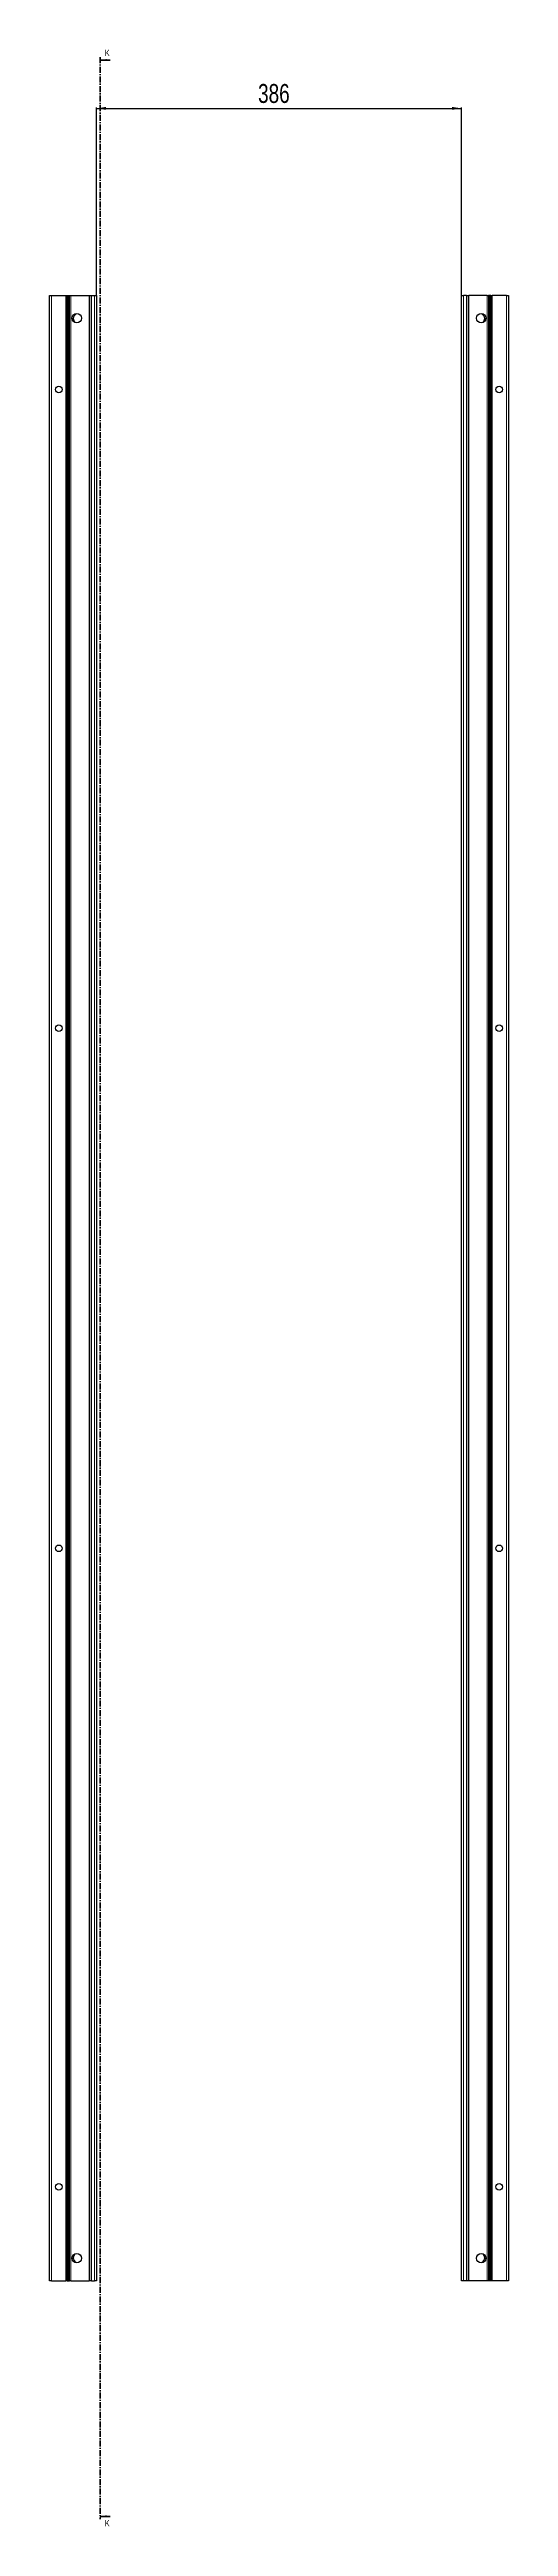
# Model space of a CAD drawing. Header units: millimetres. Extents: x -250 to 4825, y -1747 to 1577.
# Drawn here: x 2080 to 2565, y -1266 to 1353 of the extents above; entities that cross this region are included whole.
import ezdxf

# ---------------------------------------------------------------- set-up
doc = ezdxf.new("R2010")
doc.units = ezdxf.units.MM
doc.linetypes.add('CENTER', pattern=[10.16, 6.35, -1.27, 1.27, -1.27])
doc.layers.add('FORMAT', color=7, linetype='Continuous')
doc.styles.add('SLDTEXTSTYLE0', font='TXT', dxfattribs={"width": 0.75})
doc.dimstyles.new('SLDDIMSTYLE0', dxfattribs={"dimtxt": 20, "dimasz": 10, "dimexe": 0, "dimexo": 0.0625, "dimgap": 5, "dimtad": 2, "dimdec": 1, "dimrnd": 1e-09, "dimzin": 12, "dimdsep": 46, "dimtxsty": 'SLDTEXTSTYLE0', "dimsah": 1, "dimcen": 0.09, "dimadec": 0, "dimazin": 3, "dimtfac": 1, "dimtofl": 0, "dimtmove": 0, "dimatfit": 3, "dimfxl": 0, "dimfrac": 2, "dimtolj": 1, "dimtzin": 12, "dimarcsym": 0})

# ---------------------------------------------------------------- blocks, each defined once
blk = doc.blocks.new('_D_4')
at = {"layer": 'FORMAT'}
for p, q in [((2129.8, 1092.8), (2129.8, 1291.5)), ((2129.8, 1290.5), (2515.8, 1290.5)), ((2515.8, 1092.8), (2515.8, 1291.5))]:
    blk.add_line(p, q, dxfattribs=at)
for points in [[(2129.8, 1290.5), (2139.8, 1289), (2139.8, 1292.1)], [(2515.8, 1290.5), (2505.8, 1292.1), (2505.8, 1289)]]:
    blk.add_solid(points, dxfattribs=at)
at = {"layer": 'FORMAT', "insert": (2300.6, 1316.3), "char_height": 20, "attachment_point": 1, "style": 'SLDTEXTSTYLE0'}
blk.add_mtext('386', dxfattribs=at)

msp = doc.modelspace()

# ---------------------------------------------------------------- linework, layer by layer
at = {"color": 7, "linetype": 'CENTER', "lineweight": 35}
msp.add_line((2133.49, 1344.64), (2133.49, -1258.12), dxfattribs=at)
at = {"color": 7, "linetype": 'Continuous', "lineweight": 35}
for p, q in [((2144.13, 1341.64), (2133.49, 1341.64)), ((2144.13, -1255.12), (2133.49, -1255.12))]:
    msp.add_line(p, q, dxfattribs=at)
at = {"color": 7, "linetype": 'Continuous', "lineweight": 25}
for p, q in [((2080.06, -1006.24), (2080.06, 1092.76)), ((2080.06, 1092.76), (2082.06, 1092.76)), ((2082.06, 1092.76), (2097.41, 1092.76)), ((2097.41, 1092.76), (2098.06, 1092.76)), ((2098.06, 1069.01), (2098.06, 1092.76)), ((2098.06, 1092.76), (2098.64, 1092.76)), ((2098.64, 1092.76), (2099.85, 1092.76)), ((2099.85, 1092.76), (2099.85, -1006.24)), ((2099.85, 1092.76), (2099.88, 1092.76)), ((2099.88, 1092.76), (2099.88, -1006.24)), ((2099.88, 1092.76), (2101.09, 1092.76)), ((2101.09, 1092.76), (2102.5, 1092.76)), ((2102.5, 1092.76), (2121.91, 1092.76)), ((2108.11, 1073.28), (2108.11, 1073.69)), ((2121.91, 1092.76), (2122.56, 1092.76)), ((2122.56, -1006.24), (2122.56, 1092.76)), ((2122.56, 1092.76), (2124.56, 1092.76)), ((2124.56, 1092.76), (2127.76, 1092.76)), ((2127.76, 1092.76), (2129.76, 1092.76)), ((2129.76, 1092.76), (2129.76, -1006.24)), ((2515.76, -1006.24), (2515.76, 1092.76)), ((2515.76, 1092.76), (2517.76, 1092.76)), ((2520.96, 1092.76), (2517.76, 1092.76)), ((2520.96, 1092.76), (2522.96, 1092.76)), ((2522.96, 1092.76), (2522.96, -1006.24)), ((2522.96, 1092.76), (2523.61, 1092.76)), ((2543.01, 1092.76), (2523.61, 1092.76)), ((2537.41, 1073.69), (2537.41, 1073.28)), ((2543.01, 1092.76), (2544.42, 1092.76)), ((2545.63, 1092.76), (2544.42, 1092.76)), ((2545.63, -1006.24), (2545.63, 1092.76)), ((2545.66, 1092.76), (2545.63, 1092.76)), ((2545.66, -1006.24), (2545.66, 1092.76)), ((2546.87, 1092.76), (2545.66, 1092.76)), ((2546.87, 1092.76), (2547.46, 1092.76)), ((2547.46, 1092.76), (2547.46, 1069.01)), ((2547.46, 1092.76), (2548.11, 1092.76)), ((2563.46, 1092.76), (2548.11, 1092.76)), ((2563.46, 1092.76), (2565.46, 1092.76)), ((2565.46, 1092.76), (2565.46, -1006.24)), ((2098.12, 1068.9), (2098.06, 1069.01)), ((2098.06, 1069.01), (2098.06, 1067.51)), ((2098.06, 1067.51), (2098.12, 1067.61)), ((2098.06, 1019.01), (2098.06, 1067.51)), ((2098.12, 1067.61), (2098.12, 1068.9)), ((2547.46, 1069.01), (2547.39, 1068.9)), ((2547.39, 1068.9), (2547.39, 1067.61)), ((2547.39, 1067.61), (2547.46, 1067.51)), ((2547.46, 1067.51), (2547.46, 1069.01)), ((2547.46, 1067.51), (2547.46, 1019.01)), ((2098.12, 1018.9), (2098.06, 1019.01)), ((2098.06, 1019.01), (2098.06, 1017.51)), ((2098.06, 1017.51), (2098.12, 1017.61)), ((2098.06, 969.01), (2098.06, 1017.51)), ((2098.12, 1017.61), (2098.12, 1018.9)), ((2547.46, 1019.01), (2547.39, 1018.9)), ((2547.39, 1018.9), (2547.39, 1017.61)), ((2547.39, 1017.61), (2547.46, 1017.51)), ((2547.46, 1017.51), (2547.46, 1019.01)), ((2547.46, 1017.51), (2547.46, 969.01)), ((2098.12, 968.9), (2098.06, 969.01)), ((2098.06, 969.01), (2098.06, 967.51)), ((2098.12, 967.61), (2098.12, 968.9)), ((2547.46, 969.01), (2547.39, 968.9)), ((2547.39, 968.9), (2547.39, 967.61)), ((2547.46, 967.51), (2547.46, 969.01)), ((2098.06, 967.51), (2098.12, 967.61)), ((2098.06, 919.01), (2098.06, 967.51)), ((2547.39, 967.61), (2547.46, 967.51)), ((2547.46, 967.51), (2547.46, 919.01)), ((2098.12, 918.9), (2098.06, 919.01)), ((2098.06, 919.01), (2098.06, 917.51)), ((2098.06, 917.51), (2098.12, 917.61)), ((2098.06, 869.01), (2098.06, 917.51)), ((2098.12, 917.61), (2098.12, 918.9)), ((2547.46, 919.01), (2547.39, 918.9)), ((2547.39, 918.9), (2547.39, 917.61)), ((2547.39, 917.61), (2547.46, 917.51)), ((2547.46, 917.51), (2547.46, 919.01)), ((2547.46, 917.51), (2547.46, 869.01)), ((2098.12, 868.9), (2098.06, 869.01)), ((2098.06, 869.01), (2098.06, 867.51)), ((2098.06, 867.51), (2098.12, 867.61)), ((2098.06, 819.01), (2098.06, 867.51)), ((2098.12, 867.61), (2098.12, 868.9)), ((2547.46, 869.01), (2547.39, 868.9)), ((2547.39, 868.9), (2547.39, 867.61)), ((2547.39, 867.61), (2547.46, 867.51)), ((2547.46, 867.51), (2547.46, 869.01)), ((2547.46, 867.51), (2547.46, 819.01)), ((2098.12, 818.9), (2098.06, 819.01)), ((2098.06, 819.01), (2098.06, 817.51)), ((2098.06, 817.51), (2098.12, 817.61)), ((2098.06, 769.01), (2098.06, 817.51)), ((2098.12, 817.61), (2098.12, 818.9)), ((2547.46, 819.01), (2547.39, 818.9)), ((2547.39, 818.9), (2547.39, 817.61)), ((2547.39, 817.61), (2547.46, 817.51)), ((2547.46, 817.51), (2547.46, 819.01)), ((2547.46, 817.51), (2547.46, 769.01)), ((2098.12, 768.9), (2098.06, 769.01)), ((2098.06, 769.01), (2098.06, 767.51)), ((2098.06, 767.51), (2098.12, 767.61)), ((2098.06, 719.01), (2098.06, 767.51)), ((2098.12, 767.61), (2098.12, 768.9)), ((2547.46, 769.01), (2547.39, 768.9)), ((2547.39, 768.9), (2547.39, 767.61)), ((2547.39, 767.61), (2547.46, 767.51)), ((2547.46, 767.51), (2547.46, 769.01)), ((2547.46, 767.51), (2547.46, 719.01)), ((2098.12, 718.9), (2098.06, 719.01)), ((2098.06, 719.01), (2098.06, 717.51)), ((2098.06, 717.51), (2098.12, 717.61)), ((2098.06, 669.01), (2098.06, 717.51)), ((2098.12, 717.61), (2098.12, 718.9)), ((2547.46, 719.01), (2547.39, 718.9)), ((2547.39, 718.9), (2547.39, 717.61)), ((2547.39, 717.61), (2547.46, 717.51)), ((2547.46, 717.51), (2547.46, 719.01)), ((2547.46, 717.51), (2547.46, 669.01)), ((2098.12, 668.9), (2098.06, 669.01)), ((2098.06, 669.01), (2098.06, 667.51)), ((2098.06, 667.51), (2098.12, 667.61)), ((2098.06, 619.01), (2098.06, 667.51)), ((2098.12, 667.61), (2098.12, 668.9)), ((2547.46, 669.01), (2547.39, 668.9)), ((2547.39, 668.9), (2547.39, 667.61)), ((2547.39, 667.61), (2547.46, 667.51)), ((2547.46, 667.51), (2547.46, 669.01)), ((2547.46, 667.51), (2547.46, 619.01)), ((2098.12, 618.9), (2098.06, 619.01)), ((2098.06, 619.01), (2098.06, 617.51)), ((2098.06, 617.51), (2098.12, 617.61)), ((2098.06, 569.01), (2098.06, 617.51)), ((2098.12, 617.61), (2098.12, 618.9)), ((2547.46, 619.01), (2547.39, 618.9)), ((2547.39, 618.9), (2547.39, 617.61)), ((2547.39, 617.61), (2547.46, 617.51)), ((2547.46, 617.51), (2547.46, 619.01)), ((2547.46, 617.51), (2547.46, 569.01)), ((2098.12, 568.9), (2098.06, 569.01)), ((2098.06, 569.01), (2098.06, 567.51)), ((2098.06, 567.51), (2098.12, 567.61)), ((2098.06, 519.01), (2098.06, 567.51)), ((2098.12, 567.61), (2098.12, 568.9)), ((2547.46, 569.01), (2547.39, 568.9)), ((2547.39, 568.9), (2547.39, 567.61)), ((2547.39, 567.61), (2547.46, 567.51)), ((2547.46, 567.51), (2547.46, 569.01)), ((2547.46, 567.51), (2547.46, 519.01)), ((2098.12, 518.9), (2098.06, 519.01)), ((2098.06, 519.01), (2098.06, 517.51)), ((2098.06, 517.51), (2098.12, 517.61)), ((2098.06, 469.01), (2098.06, 517.51)), ((2098.12, 517.61), (2098.12, 518.9)), ((2547.46, 519.01), (2547.39, 518.9)), ((2547.39, 518.9), (2547.39, 517.61)), ((2547.39, 517.61), (2547.46, 517.51)), ((2547.46, 517.51), (2547.46, 519.01)), ((2547.46, 517.51), (2547.46, 469.01)), ((2098.12, 468.9), (2098.06, 469.01)), ((2098.06, 469.01), (2098.06, 467.51)), ((2098.06, 467.51), (2098.12, 467.61)), ((2098.06, 419.01), (2098.06, 467.51)), ((2098.12, 467.61), (2098.12, 468.9)), ((2547.46, 469.01), (2547.39, 468.9)), ((2547.39, 468.9), (2547.39, 467.61)), ((2547.39, 467.61), (2547.46, 467.51)), ((2547.46, 467.51), (2547.46, 469.01)), ((2547.46, 467.51), (2547.46, 419.01)), ((2098.12, 418.9), (2098.06, 419.01)), ((2098.06, 419.01), (2098.06, 417.51)), ((2547.46, 419.01), (2547.39, 418.9)), ((2547.46, 417.51), (2547.46, 419.01)), ((2098.06, 417.51), (2098.12, 417.61)), ((2098.06, 369.01), (2098.06, 417.51)), ((2098.12, 417.61), (2098.12, 418.9)), ((2547.39, 418.9), (2547.39, 417.61)), ((2547.39, 417.61), (2547.46, 417.51)), ((2547.46, 417.51), (2547.46, 369.01)), ((2098.12, 368.9), (2098.06, 369.01)), ((2098.06, 369.01), (2098.06, 367.51)), ((2098.06, 367.51), (2098.12, 367.61)), ((2098.06, 319.01), (2098.06, 367.51)), ((2098.12, 367.61), (2098.12, 368.9)), ((2547.46, 369.01), (2547.39, 368.9)), ((2547.39, 368.9), (2547.39, 367.61)), ((2547.39, 367.61), (2547.46, 367.51)), ((2547.46, 367.51), (2547.46, 369.01)), ((2547.46, 367.51), (2547.46, 319.01)), ((2098.12, 318.9), (2098.06, 319.01)), ((2098.06, 319.01), (2098.06, 317.51)), ((2098.06, 317.51), (2098.12, 317.61)), ((2098.06, 269.01), (2098.06, 317.51)), ((2098.12, 317.61), (2098.12, 318.9)), ((2547.46, 319.01), (2547.39, 318.9)), ((2547.39, 318.9), (2547.39, 317.61)), ((2547.39, 317.61), (2547.46, 317.51)), ((2547.46, 317.51), (2547.46, 319.01)), ((2547.46, 317.51), (2547.46, 269.01)), ((2098.12, 268.9), (2098.06, 269.01)), ((2098.06, 269.01), (2098.06, 267.51)), ((2098.06, 267.51), (2098.12, 267.61)), ((2098.06, 219.01), (2098.06, 267.51)), ((2098.12, 267.61), (2098.12, 268.9)), ((2547.46, 269.01), (2547.39, 268.9)), ((2547.39, 268.9), (2547.39, 267.61)), ((2547.39, 267.61), (2547.46, 267.51)), ((2547.46, 267.51), (2547.46, 269.01)), ((2547.46, 267.51), (2547.46, 219.01)), ((2098.12, 218.9), (2098.06, 219.01)), ((2098.06, 219.01), (2098.06, 217.51)), ((2098.06, 217.51), (2098.12, 217.61)), ((2098.06, 169.01), (2098.06, 217.51)), ((2098.12, 217.61), (2098.12, 218.9)), ((2547.46, 219.01), (2547.39, 218.9)), ((2547.39, 218.9), (2547.39, 217.61)), ((2547.39, 217.61), (2547.46, 217.51)), ((2547.46, 217.51), (2547.46, 219.01)), ((2547.46, 217.51), (2547.46, 169.01)), ((2098.12, 168.9), (2098.06, 169.01)), ((2098.06, 169.01), (2098.06, 167.51)), ((2098.06, 167.51), (2098.12, 167.61)), ((2098.06, 119.01), (2098.06, 167.51)), ((2098.12, 167.61), (2098.12, 168.9)), ((2547.46, 169.01), (2547.39, 168.9)), ((2547.39, 168.9), (2547.39, 167.61)), ((2547.39, 167.61), (2547.46, 167.51)), ((2547.46, 167.51), (2547.46, 169.01)), ((2547.46, 167.51), (2547.46, 119.01)), ((2098.12, 118.9), (2098.06, 119.01)), ((2098.06, 119.01), (2098.06, 117.51)), ((2098.06, 117.51), (2098.12, 117.61)), ((2098.06, 69.01), (2098.06, 117.51)), ((2098.12, 117.61), (2098.12, 118.9)), ((2547.46, 119.01), (2547.39, 118.9)), ((2547.39, 118.9), (2547.39, 117.61)), ((2547.39, 117.61), (2547.46, 117.51)), ((2547.46, 117.51), (2547.46, 119.01)), ((2547.46, 117.51), (2547.46, 69.01)), ((2098.12, 68.9), (2098.06, 69.01)), ((2098.06, 69.01), (2098.06, 67.51)), ((2098.06, 67.51), (2098.12, 67.61)), ((2098.06, 19.01), (2098.06, 67.51)), ((2098.12, 67.61), (2098.12, 68.9)), ((2547.46, 69.01), (2547.39, 68.9)), ((2547.39, 68.9), (2547.39, 67.61)), ((2547.39, 67.61), (2547.46, 67.51)), ((2547.46, 67.51), (2547.46, 69.01)), ((2547.46, 67.51), (2547.46, 19.01)), ((2098.12, 18.9), (2098.06, 19.01)), ((2098.06, 19.01), (2098.06, 17.51)), ((2098.06, 17.51), (2098.12, 17.61)), ((2098.06, -30.99), (2098.06, 17.51)), ((2098.12, 17.61), (2098.12, 18.9)), ((2547.46, 19.01), (2547.39, 18.9)), ((2547.39, 18.9), (2547.39, 17.61)), ((2547.39, 17.61), (2547.46, 17.51)), ((2547.46, 17.51), (2547.46, 19.01)), ((2547.46, 17.51), (2547.46, -30.99)), ((2098.12, -31.1), (2098.06, -30.99)), ((2098.06, -30.99), (2098.06, -32.49)), ((2098.06, -32.49), (2098.12, -32.39)), ((2098.06, -80.99), (2098.06, -32.49)), ((2098.12, -32.39), (2098.12, -31.1)), ((2547.46, -30.99), (2547.39, -31.1)), ((2547.39, -31.1), (2547.39, -32.39)), ((2547.39, -32.39), (2547.46, -32.49)), ((2547.46, -32.49), (2547.46, -30.99)), ((2547.46, -32.49), (2547.46, -80.99)), ((2098.12, -81.1), (2098.06, -80.99)), ((2098.06, -80.99), (2098.06, -82.49)), ((2098.06, -82.49), (2098.12, -82.39)), ((2098.06, -130.99), (2098.06, -82.49)), ((2098.12, -82.39), (2098.12, -81.1)), ((2547.46, -80.99), (2547.39, -81.1)), ((2547.39, -81.1), (2547.39, -82.39)), ((2547.39, -82.39), (2547.46, -82.49)), ((2547.46, -82.49), (2547.46, -80.99)), ((2547.46, -82.49), (2547.46, -130.99)), ((2098.12, -131.1), (2098.06, -130.99)), ((2098.06, -130.99), (2098.06, -132.49)), ((2098.06, -132.49), (2098.12, -132.39)), ((2098.06, -180.99), (2098.06, -132.49)), ((2098.12, -132.39), (2098.12, -131.1)), ((2547.46, -130.99), (2547.39, -131.1)), ((2547.39, -131.1), (2547.39, -132.39)), ((2547.39, -132.39), (2547.46, -132.49)), ((2547.46, -132.49), (2547.46, -130.99)), ((2547.46, -132.49), (2547.46, -180.99)), ((2098.12, -181.1), (2098.06, -180.99)), ((2098.06, -180.99), (2098.06, -182.49)), ((2098.06, -182.49), (2098.12, -182.39)), ((2098.06, -230.99), (2098.06, -182.49)), ((2098.12, -182.39), (2098.12, -181.1)), ((2547.46, -180.99), (2547.39, -181.1)), ((2547.39, -181.1), (2547.39, -182.39)), ((2547.39, -182.39), (2547.46, -182.49)), ((2547.46, -182.49), (2547.46, -180.99)), ((2547.46, -182.49), (2547.46, -230.99)), ((2098.12, -231.1), (2098.06, -230.99)), ((2098.06, -230.99), (2098.06, -232.49)), ((2098.06, -232.49), (2098.12, -232.39)), ((2098.06, -280.99), (2098.06, -232.49)), ((2098.12, -232.39), (2098.12, -231.1)), ((2547.46, -230.99), (2547.39, -231.1)), ((2547.39, -231.1), (2547.39, -232.39)), ((2547.39, -232.39), (2547.46, -232.49)), ((2547.46, -232.49), (2547.46, -230.99)), ((2547.46, -232.49), (2547.46, -280.99)), ((2098.12, -281.1), (2098.06, -280.99)), ((2098.06, -280.99), (2098.06, -282.49)), ((2098.06, -282.49), (2098.12, -282.39)), ((2098.06, -330.99), (2098.06, -282.49)), ((2098.12, -282.39), (2098.12, -281.1)), ((2547.46, -280.99), (2547.39, -281.1)), ((2547.39, -281.1), (2547.39, -282.39)), ((2547.39, -282.39), (2547.46, -282.49)), ((2547.46, -282.49), (2547.46, -280.99)), ((2547.46, -282.49), (2547.46, -330.99)), ((2098.12, -331.1), (2098.06, -330.99)), ((2098.06, -330.99), (2098.06, -332.49)), ((2098.06, -332.49), (2098.12, -332.39)), ((2098.06, -380.99), (2098.06, -332.49)), ((2098.12, -332.39), (2098.12, -331.1)), ((2547.46, -330.99), (2547.39, -331.1)), ((2547.39, -331.1), (2547.39, -332.39)), ((2547.39, -332.39), (2547.46, -332.49)), ((2547.46, -332.49), (2547.46, -330.99)), ((2547.46, -332.49), (2547.46, -380.99)), ((2098.12, -381.1), (2098.06, -380.99)), ((2098.06, -380.99), (2098.06, -382.49)), ((2098.06, -382.49), (2098.12, -382.39)), ((2098.06, -430.99), (2098.06, -382.49)), ((2098.12, -382.39), (2098.12, -381.1)), ((2547.46, -380.99), (2547.39, -381.1)), ((2547.39, -381.1), (2547.39, -382.39)), ((2547.39, -382.39), (2547.46, -382.49)), ((2547.46, -382.49), (2547.46, -380.99)), ((2547.46, -382.49), (2547.46, -430.99)), ((2098.12, -431.1), (2098.06, -430.99)), ((2098.06, -430.99), (2098.06, -432.49)), ((2098.06, -432.49), (2098.12, -432.39)), ((2098.06, -480.99), (2098.06, -432.49)), ((2098.12, -432.39), (2098.12, -431.1)), ((2547.46, -430.99), (2547.39, -431.1)), ((2547.39, -431.1), (2547.39, -432.39)), ((2547.39, -432.39), (2547.46, -432.49)), ((2547.46, -432.49), (2547.46, -430.99)), ((2547.46, -432.49), (2547.46, -480.99)), ((2098.12, -481.1), (2098.06, -480.99)), ((2098.06, -480.99), (2098.06, -482.49)), ((2098.06, -482.49), (2098.12, -482.39)), ((2098.06, -530.99), (2098.06, -482.49)), ((2098.12, -482.39), (2098.12, -481.1)), ((2547.46, -480.99), (2547.39, -481.1)), ((2547.39, -481.1), (2547.39, -482.39)), ((2547.39, -482.39), (2547.46, -482.49)), ((2547.46, -482.49), (2547.46, -480.99)), ((2547.46, -482.49), (2547.46, -530.99)), ((2098.12, -531.1), (2098.06, -530.99)), ((2098.06, -530.99), (2098.06, -532.49)), ((2098.06, -532.49), (2098.12, -532.39)), ((2098.06, -580.99), (2098.06, -532.49)), ((2098.12, -532.39), (2098.12, -531.1)), ((2547.46, -530.99), (2547.39, -531.1)), ((2547.39, -531.1), (2547.39, -532.39)), ((2547.39, -532.39), (2547.46, -532.49)), ((2547.46, -532.49), (2547.46, -530.99)), ((2547.46, -532.49), (2547.46, -580.99)), ((2098.12, -581.1), (2098.06, -580.99)), ((2098.06, -580.99), (2098.06, -582.49)), ((2098.06, -582.49), (2098.12, -582.39)), ((2098.06, -630.99), (2098.06, -582.49)), ((2098.12, -582.39), (2098.12, -581.1)), ((2547.46, -580.99), (2547.39, -581.1)), ((2547.39, -581.1), (2547.39, -582.39)), ((2547.39, -582.39), (2547.46, -582.49)), ((2547.46, -582.49), (2547.46, -580.99)), ((2547.46, -582.49), (2547.46, -630.99)), ((2098.12, -631.1), (2098.06, -630.99)), ((2098.06, -630.99), (2098.06, -632.49)), ((2098.06, -632.49), (2098.12, -632.39)), ((2098.06, -680.99), (2098.06, -632.49)), ((2098.12, -632.39), (2098.12, -631.1)), ((2547.46, -630.99), (2547.39, -631.1)), ((2547.39, -631.1), (2547.39, -632.39)), ((2547.39, -632.39), (2547.46, -632.49)), ((2547.46, -632.49), (2547.46, -630.99)), ((2547.46, -632.49), (2547.46, -680.99)), ((2098.12, -681.1), (2098.06, -680.99)), ((2098.06, -680.99), (2098.06, -682.49)), ((2098.06, -682.49), (2098.12, -682.39)), ((2098.06, -730.99), (2098.06, -682.49)), ((2098.12, -682.39), (2098.12, -681.1)), ((2547.46, -680.99), (2547.39, -681.1)), ((2547.39, -681.1), (2547.39, -682.39)), ((2547.39, -682.39), (2547.46, -682.49)), ((2547.46, -682.49), (2547.46, -680.99)), ((2547.46, -682.49), (2547.46, -730.99)), ((2098.12, -731.1), (2098.06, -730.99)), ((2098.06, -730.99), (2098.06, -732.49)), ((2098.06, -732.49), (2098.12, -732.39)), ((2098.06, -780.99), (2098.06, -732.49)), ((2098.12, -732.39), (2098.12, -731.1)), ((2547.46, -730.99), (2547.39, -731.1)), ((2547.39, -731.1), (2547.39, -732.39)), ((2547.39, -732.39), (2547.46, -732.49)), ((2547.46, -732.49), (2547.46, -730.99)), ((2547.46, -732.49), (2547.46, -780.99)), ((2098.12, -781.1), (2098.06, -780.99)), ((2098.06, -780.99), (2098.06, -782.49)), ((2098.06, -782.49), (2098.12, -782.39)), ((2098.06, -830.99), (2098.06, -782.49)), ((2098.12, -782.39), (2098.12, -781.1)), ((2547.46, -780.99), (2547.39, -781.1)), ((2547.39, -781.1), (2547.39, -782.39)), ((2547.39, -782.39), (2547.46, -782.49)), ((2547.46, -782.49), (2547.46, -780.99)), ((2547.46, -782.49), (2547.46, -830.99)), ((2098.12, -831.1), (2098.06, -830.99)), ((2098.06, -830.99), (2098.06, -832.49)), ((2098.06, -832.49), (2098.12, -832.39)), ((2098.06, -880.99), (2098.06, -832.49)), ((2098.12, -832.39), (2098.12, -831.1)), ((2547.46, -830.99), (2547.39, -831.1)), ((2547.39, -831.1), (2547.39, -832.39)), ((2547.39, -832.39), (2547.46, -832.49)), ((2547.46, -832.49), (2547.46, -830.99)), ((2547.46, -832.49), (2547.46, -880.99)), ((2098.12, -881.1), (2098.06, -880.99)), ((2098.06, -880.99), (2098.06, -882.49)), ((2098.06, -882.49), (2098.12, -882.39)), ((2098.06, -930.99), (2098.06, -882.49)), ((2098.12, -882.39), (2098.12, -881.1)), ((2547.46, -880.99), (2547.39, -881.1)), ((2547.39, -881.1), (2547.39, -882.39)), ((2547.39, -882.39), (2547.46, -882.49)), ((2547.46, -882.49), (2547.46, -880.99)), ((2547.46, -882.49), (2547.46, -930.99)), ((2098.12, -931.1), (2098.06, -930.99)), ((2098.06, -930.99), (2098.06, -932.49)), ((2098.06, -932.49), (2098.12, -932.39)), ((2098.06, -980.99), (2098.06, -932.49)), ((2098.12, -932.39), (2098.12, -931.1)), ((2547.46, -930.99), (2547.39, -931.1)), ((2547.39, -931.1), (2547.39, -932.39)), ((2547.39, -932.39), (2547.46, -932.49)), ((2547.46, -932.49), (2547.46, -930.99)), ((2547.46, -932.49), (2547.46, -980.99)), ((2098.12, -981.1), (2098.06, -980.99)), ((2098.06, -980.99), (2098.06, -982.49)), ((2098.06, -982.49), (2098.12, -982.39)), ((2098.06, -1006.24), (2098.06, -982.49)), ((2098.12, -982.39), (2098.12, -981.1)), ((2108.11, -987.18), (2108.11, -986.77)), ((2537.41, -986.77), (2537.41, -987.18)), ((2547.46, -980.99), (2547.39, -981.1)), ((2547.39, -981.1), (2547.39, -982.39)), ((2547.39, -982.39), (2547.46, -982.49)), ((2547.46, -982.49), (2547.46, -980.99)), ((2547.46, -982.49), (2547.46, -1006.24)), ((2082.06, -1006.24), (2080.06, -1006.24)), ((2082.06, -1006.24), (2097.41, -1006.24)), ((2098.06, -1006.24), (2097.41, -1006.24)), ((2098.64, -1006.24), (2098.06, -1006.24)), ((2098.64, -1006.24), (2099.85, -1006.24)), ((2099.85, -1006.24), (2099.88, -1006.24)), ((2099.88, -1006.24), (2101.09, -1006.24)), ((2102.5, -1006.24), (2101.09, -1006.24)), ((2102.5, -1006.24), (2121.91, -1006.24)), ((2122.56, -1006.24), (2121.91, -1006.24)), ((2124.56, -1006.24), (2122.56, -1006.24)), ((2124.56, -1006.24), (2127.76, -1006.24)), ((2129.76, -1006.24), (2127.76, -1006.24)), ((2517.76, -1006.24), (2515.76, -1006.24)), ((2520.96, -1006.24), (2517.76, -1006.24)), ((2522.96, -1006.24), (2520.96, -1006.24)), ((2523.61, -1006.24), (2522.96, -1006.24)), ((2543.01, -1006.24), (2523.61, -1006.24)), ((2544.42, -1006.24), (2543.01, -1006.24)), ((2545.63, -1006.24), (2544.42, -1006.24)), ((2545.66, -1006.24), (2545.63, -1006.24)), ((2546.87, -1006.24), (2545.66, -1006.24)), ((2547.46, -1006.24), (2546.87, -1006.24)), ((2548.11, -1006.24), (2547.46, -1006.24)), ((2563.46, -1006.24), (2548.11, -1006.24)), ((2565.46, -1006.24), (2563.46, -1006.24))]:
    msp.add_line(p, q, dxfattribs=at)
at = {"color": 8, "linetype": 'Continuous', "lineweight": 18}
for p, q in [((2082.06, 1092.76), (2082.06, -1006.24)), ((2097.41, -1006.24), (2097.41, 1092.76)), ((2098.64, 1092.76), (2098.64, -1006.24)), ((2101.09, -1006.24), (2101.09, 1092.76)), ((2102.5, 1092.76), (2102.5, -1006.24)), ((2121.91, -1006.24), (2121.91, 1092.76)), ((2124.56, 1092.76), (2124.56, -1006.24)), ((2127.76, -1006.24), (2127.76, 1092.76)), ((2517.76, 1092.76), (2517.76, -1006.24)), ((2520.96, -1006.24), (2520.96, 1092.76)), ((2523.61, 1092.76), (2523.61, -1006.24)), ((2543.01, -1006.24), (2543.01, 1092.76)), ((2544.42, 1092.76), (2544.42, -1006.24)), ((2546.87, -1006.24), (2546.87, 1092.76)), ((2548.11, 1092.76), (2548.11, -1006.24)), ((2563.46, -1006.24), (2563.46, 1092.76))]:
    msp.add_line(p, q, dxfattribs=at)
at = {"color": 7, "linetype": 'Continuous', "lineweight": 25}
for centre, radius in [((2108.91, 1068.76), 5), ((2536.61, 1068.76), 5), ((2089.91, 993.26), 3.5), ((2555.61, 993.26), 3.5), ((2089.91, 318.26), 3.5), ((2555.61, 318.26), 3.5), ((2089.91, -231.74), 3.5), ((2555.61, -231.74), 3.5), ((2089.91, -906.74), 3.5), ((2555.61, -906.74), 3.5), ((2108.91, -982.24), 5), ((2536.61, -982.24), 5)]:
    msp.add_circle(centre, radius, dxfattribs=at)
for centre, radius, start, end in [((2110.41, 1068.26), 5.25, 119.14074, 233.81086), ((2107.61, 1073.28), 0.5, 299.14074, 0), ((2537.91, 1073.28), 0.5, 180, 240.85926), ((2535.11, 1068.26), 5.25, 306.18927, 60.85926), ((2110.41, -981.74), 5.25, 126.18914, 240.85926), ((2107.61, -986.77), 0.5, 0, 60.85926), ((2537.91, -986.77), 0.5, 119.14074, 180), ((2535.11, -981.74), 5.25, 299.14074, 53.81088)]:
    msp.add_arc(centre, radius, start, end, dxfattribs=at)
at = {"color": 7, "linetype": 'Continuous', "lineweight": 35}
for points in [[(2133.49, 1341.64), (2140.49, 1340.52), (2140.49, 1342.76)], [(2133.49, -1255.12), (2140.49, -1256.24), (2140.49, -1254)]]:
    msp.add_solid(points, dxfattribs=at)

# ---------------------------------------------------------------- texts
at = {"color": 7, "linetype": 'Continuous', "char_height": 7, "attachment_point": 1, "style": 'SLDTEXTSTYLE0'}
for insert in [(2138.62, 1352.75), (2138.62, -1258.83)]:
    msp.add_mtext('K', dxfattribs=dict(at, insert=insert))

# ---------------------------------------------------------------- dimensions: what is measured, and where the dimension line sits
at = {"layer": 'FORMAT'}
dim = msp.add_linear_dim(base=(2515.76, 1290.55), p1=(2129.76, 1092.76), p2=(2515.76, 1092.76), dimstyle='SLDDIMSTYLE0', dxfattribs=at)
dim.commit()
dim.dimension.update_dxf_attribs({"geometry": '_D_4', "text_midpoint": (2322.76, 1290.55), "dimtype": 160})

doc.saveas('drawing.dxf')
